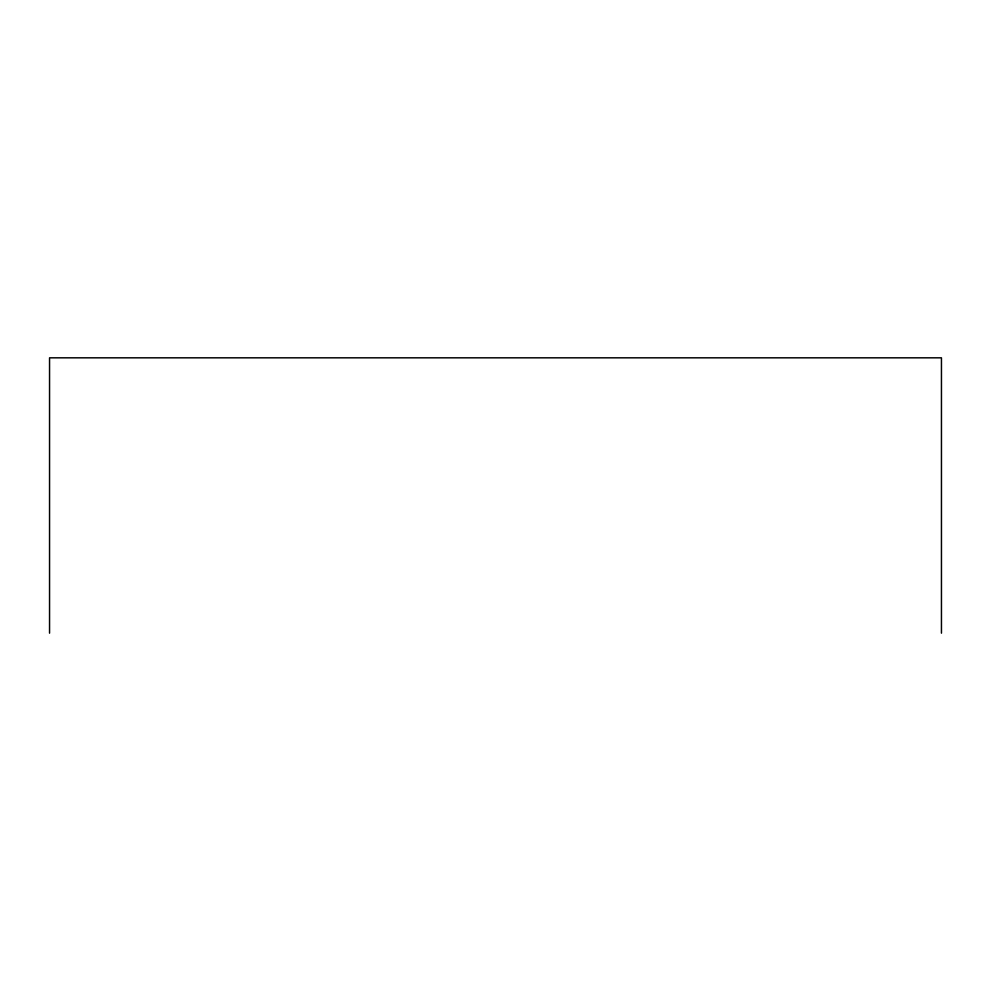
<?xml version="1.0" encoding="UTF-8"?>
<svg xmlns="http://www.w3.org/2000/svg" width="991" height="991" viewBox="0 0 991 991"><rect width="100%" height="100%" fill="white"/><g stroke="black" fill="none" stroke-linecap="round" stroke-linejoin="round"><path stroke-width="1.49" d="M941.45 633.175L941.45 357.825L49.55 357.825L49.55 633.175"/></g></svg>
